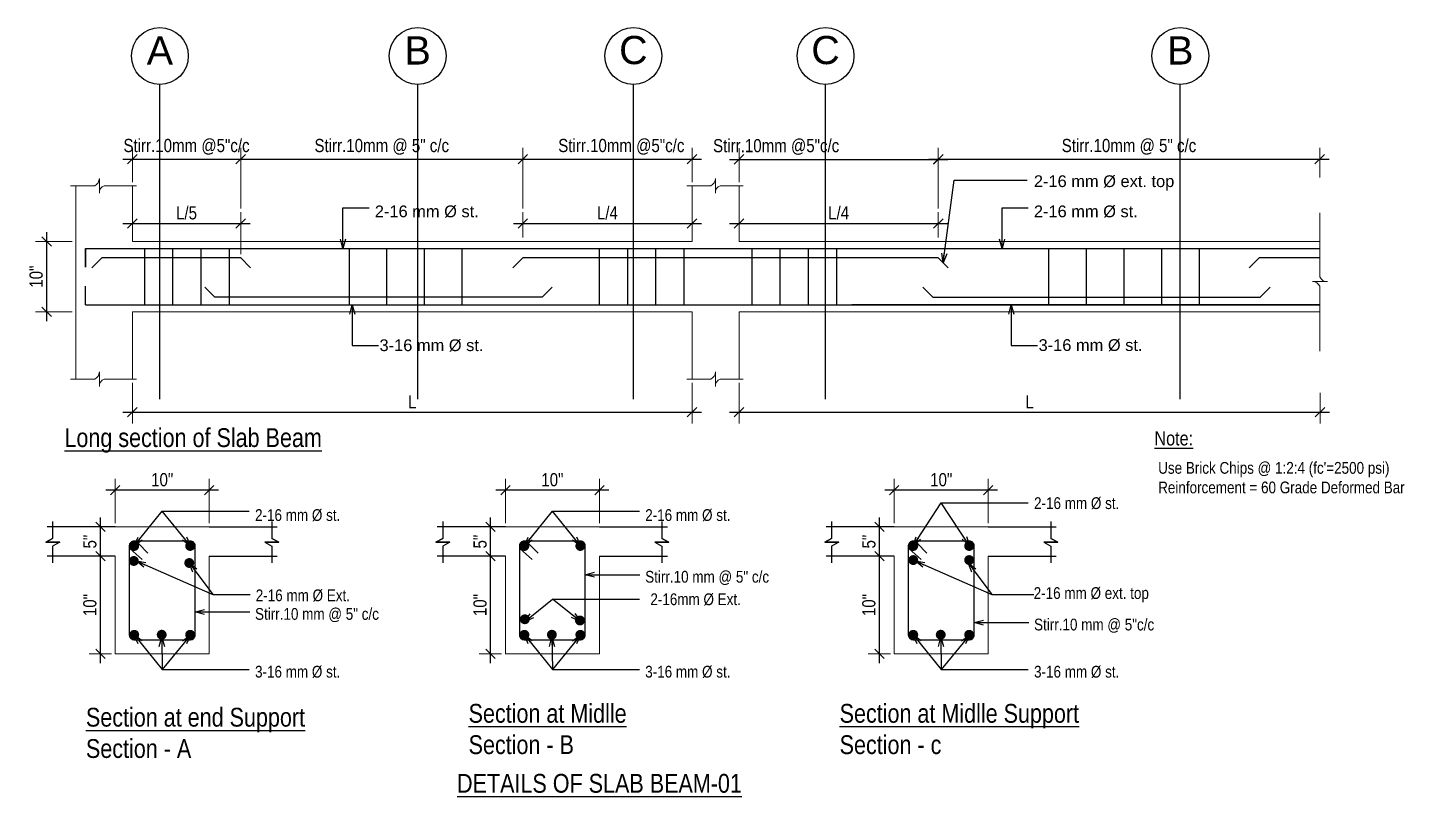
# Model space of a CAD drawing. Header units: inches. Extents: x -4010 to 92088, y -38563 to -1318.
# Drawn here: x 81906.4 to 82199.3, y -35706 to -35542.4 of the extents above; entities that cross this region are included whole.
import ezdxf

# ---------------------------------------------------------------- set-up
doc = ezdxf.new("R2010")
doc.units = ezdxf.units.IN
doc.header["$MEASUREMENT"] = 0
doc.header["$PDMODE"] = 99
for name, color, linetype in [('1-COMON', 23, 'Continuous'), ('Hatch', 3, 'Continuous'), ('Rod', 1, 'Continuous'), ('TEX', 7, 'Continuous')]:
    doc.layers.add(name, color=color, linetype=linetype)
doc.layers.add('DIM', color=7, linetype='Continuous', lineweight=15)
doc.layers.add('LINE', color=8, linetype='Continuous', lineweight=13)
doc.styles.add('R', font='arial.ttf')
doc.styles.get("Standard").update_dxf_attribs({"font": 'ARIALN.TTF'})
doc.styles.add('style0', font='swissel.ttf')
doc.dimstyles.new('_30', dxfattribs={"dimscale": 0.4, "dimtxt": 7, "dimasz": 5, "dimexe": 6, "dimexo": 2, "dimgap": 2, "dimtad": 1, "dimdec": 0, "dimzin": 3, "dimdsep": 46, "dimlunit": 3, "dimtxsty": 'Standard', "dimblk": 'OBLIQUE', "dimcen": 0, "dimdle": 5, "dimclrt": 7, "dimazin": 0, "dimtfac": 0.0375, "dimtdec": 0, "dimtofl": 0, "dimtmove": 0, "dimatfit": 3, "dimldrblk": 'OPEN30', "dimfxl": 6, "dimtvp": 0.8, "dimtolj": 1, "dimtzin": 0, "dimlwe": -1, "dimarcsym": 0})

# ---------------------------------------------------------------- blocks, each defined once
blk = doc.blocks.new('_Oblique')
at = {"color": 0, "linetype": 'ByBlock', "lineweight": -2}
blk.add_line((-0.5, -0.5), (0.5, 0.5), dxfattribs=at)
blk = doc.blocks.new('*D1360')
at = {"layer": 'Defpoints', "color": 0}
for p in [(81916.68, -35587.88), (81910.45, -35602.88), (81916.68, -35602.88)]:
    blk.add_point(p, dxfattribs=at)
at = {"layer": 'DIM', "color": 0}
for p, q in [((81915.88, -35587.88), (81908.05, -35587.88)), ((81915.88, -35602.88), (81908.05, -35602.88))]:
    blk.add_line(p, q, dxfattribs=at)
at = {"layer": 'DIM', "color": 0, "lineweight": -2}
blk.add_line((81910.45, -35585.88), (81910.45, -35604.88), dxfattribs=at)
at = {"layer": 'DIM', "color": 0, "lineweight": -2, "xscale": 2, "yscale": 2, "zscale": 2}
for p, rotation in [((81910.45, -35587.88), 90), ((81910.45, -35602.88), 270)]:
    blk.add_blockref('_Oblique', p, dxfattribs=dict(at, rotation=rotation))
at = {"layer": 'DIM', "color": 7, "insert": (81908.22, -35595.38), "char_height": 2.8, "attachment_point": 5, "rotation": 90}
blk.add_mtext('\\A1;10"', dxfattribs=at)
blk = doc.blocks.new('_Open30')
at = {"color": 0, "linetype": 'ByBlock', "lineweight": -2}
for p, q in [((-1, 0.27), (0, 0)), ((0, 0), (-1, -0.27)), ((0, 0), (-1, 0))]:
    blk.add_line(p, q, dxfattribs=at)
blk = doc.blocks.new('*D1361')
at = {"layer": 'Defpoints', "color": 0}
for p in [(82181.3, -35570.39), (82181.3, -35575.09), (82100.16, -35581.66)]:
    blk.add_point(p, dxfattribs=at)
at = {"layer": 'DIM', "color": 0, "lineweight": -2}
blk.add_line((82098.16, -35570.39), (82183.3, -35570.39), dxfattribs=at)
at = {"layer": 'DIM', "color": 0}
for p, q in [((82100.16, -35580.86), (82100.16, -35567.99)), ((82181.3, -35574.29), (82181.3, -35567.99))]:
    blk.add_line(p, q, dxfattribs=at)
at = {"layer": 'DIM', "color": 0, "lineweight": -2, "xscale": 2, "yscale": 2, "zscale": 2, "rotation": 180}
blk.add_blockref('_Oblique', (82100.16, -35570.39), dxfattribs=at)
at = {"layer": 'DIM', "color": 0, "lineweight": -2, "xscale": 2, "yscale": 2, "zscale": 2}
blk.add_blockref('_Oblique', (82181.3, -35570.39), dxfattribs=at)
at = {"layer": 'DIM', "color": 7, "insert": (82140.73, -35567.75), "char_height": 2.8, "attachment_point": 5}
blk.add_mtext('\\A1;Stirr.10mm @ 5" c/c', dxfattribs=at)
blk = doc.blocks.new('*D1362')
at = {"layer": 'Defpoints', "color": 0}
for p in [(82047.76, -35570.39), (82047.76, -35576.04), (82011.76, -35581.66)]:
    blk.add_point(p, dxfattribs=at)
at = {"layer": 'DIM', "color": 0, "lineweight": -2}
blk.add_line((82009.76, -35570.39), (82049.76, -35570.39), dxfattribs=at)
at = {"layer": 'DIM', "color": 0}
for p, q in [((82011.76, -35580.86), (82011.76, -35567.99)), ((82047.76, -35575.24), (82047.76, -35567.99))]:
    blk.add_line(p, q, dxfattribs=at)
at = {"layer": 'DIM', "color": 0, "lineweight": -2, "xscale": 2, "yscale": 2, "zscale": 2, "rotation": 180}
blk.add_blockref('_Oblique', (82011.76, -35570.39), dxfattribs=at)
at = {"layer": 'DIM', "color": 0, "lineweight": -2, "xscale": 2, "yscale": 2, "zscale": 2}
blk.add_blockref('_Oblique', (82047.76, -35570.39), dxfattribs=at)
at = {"layer": 'DIM', "color": 7, "insert": (82032.72, -35567.75), "char_height": 2.8, "attachment_point": 5}
blk.add_mtext('\\A1;Stirr.10mm @5"c/c', dxfattribs=at)
blk = doc.blocks.new('*D1363')
at = {"layer": 'Defpoints', "color": 0}
for p in [(82047.76, -35584.06), (82011.76, -35587.88), (82047.76, -35587.88)]:
    blk.add_point(p, dxfattribs=at)
at = {"layer": 'DIM', "color": 0}
for p, q in [((82011.76, -35587.08), (82011.76, -35581.66)), ((82047.76, -35587.08), (82047.76, -35581.66))]:
    blk.add_line(p, q, dxfattribs=at)
at = {"layer": 'DIM', "color": 0, "lineweight": -2}
blk.add_line((82009.76, -35584.06), (82049.76, -35584.06), dxfattribs=at)
at = {"layer": 'DIM', "color": 0, "lineweight": -2, "xscale": 2, "yscale": 2, "zscale": 2, "rotation": 180}
blk.add_blockref('_Oblique', (82011.76, -35584.06), dxfattribs=at)
at = {"layer": 'DIM', "color": 0, "lineweight": -2, "xscale": 2, "yscale": 2, "zscale": 2}
blk.add_blockref('_Oblique', (82047.76, -35584.06), dxfattribs=at)
at = {"layer": 'DIM', "color": 7, "insert": (82029.76, -35581.81), "char_height": 2.8, "attachment_point": 5}
blk.add_mtext('\\A1;L/4', dxfattribs=at)
blk = doc.blocks.new('*D1364')
at = {"layer": 'Defpoints', "color": 0}
for p in [(82011.76, -35570.39), (81951.73, -35581.65), (82011.76, -35581.66)]:
    blk.add_point(p, dxfattribs=at)
at = {"layer": 'DIM', "color": 0, "lineweight": -2}
blk.add_line((81949.73, -35570.39), (82013.76, -35570.39), dxfattribs=at)
at = {"layer": 'DIM', "color": 0}
for p, q in [((81951.73, -35580.85), (81951.73, -35567.99)), ((82011.76, -35580.86), (82011.76, -35567.99))]:
    blk.add_line(p, q, dxfattribs=at)
at = {"layer": 'DIM', "color": 0, "lineweight": -2, "xscale": 2, "yscale": 2, "zscale": 2, "rotation": 180}
blk.add_blockref('_Oblique', (81951.73, -35570.39), dxfattribs=at)
at = {"layer": 'DIM', "color": 0, "lineweight": -2, "xscale": 2, "yscale": 2, "zscale": 2}
blk.add_blockref('_Oblique', (82011.76, -35570.39), dxfattribs=at)
at = {"layer": 'DIM', "color": 7, "insert": (81981.75, -35567.75), "char_height": 2.8, "attachment_point": 5}
blk.add_mtext('\\A1;Stirr.10mm @ 5" c/c', dxfattribs=at)
blk = doc.blocks.new('*D1365')
at = {"layer": 'Defpoints', "color": 0}
for p in [(81951.73, -35570.39), (81928.68, -35576.04), (81951.73, -35581.65)]:
    blk.add_point(p, dxfattribs=at)
at = {"layer": 'DIM', "color": 0, "lineweight": -2}
blk.add_line((81926.68, -35570.39), (81953.73, -35570.39), dxfattribs=at)
at = {"layer": 'DIM', "color": 0}
for p, q in [((81928.68, -35575.24), (81928.68, -35567.99)), ((81951.73, -35580.85), (81951.73, -35567.99))]:
    blk.add_line(p, q, dxfattribs=at)
at = {"layer": 'DIM', "color": 0, "lineweight": -2, "xscale": 2, "yscale": 2, "zscale": 2, "rotation": 180}
blk.add_blockref('_Oblique', (81928.68, -35570.39), dxfattribs=at)
at = {"layer": 'DIM', "color": 0, "lineweight": -2, "xscale": 2, "yscale": 2, "zscale": 2}
blk.add_blockref('_Oblique', (81951.73, -35570.39), dxfattribs=at)
at = {"layer": 'DIM', "color": 7, "insert": (81940.21, -35567.75), "char_height": 2.8, "attachment_point": 5}
blk.add_mtext('\\A1;Stirr.10mm @5"c/c', dxfattribs=at)
blk = doc.blocks.new('*D1366')
at = {"layer": 'Defpoints', "color": 0}
for p in [(82100.16, -35570.42), (82057.76, -35576.04), (82100.16, -35581.66)]:
    blk.add_point(p, dxfattribs=at)
at = {"layer": 'DIM', "color": 0, "lineweight": -2}
blk.add_line((82055.76, -35570.42), (82102.16, -35570.42), dxfattribs=at)
at = {"layer": 'DIM', "color": 0}
for p, q in [((82057.76, -35575.24), (82057.76, -35568.02)), ((82100.16, -35580.86), (82100.16, -35568.02))]:
    blk.add_line(p, q, dxfattribs=at)
at = {"layer": 'DIM', "color": 0, "lineweight": -2, "xscale": 2, "yscale": 2, "zscale": 2, "rotation": 180}
blk.add_blockref('_Oblique', (82057.76, -35570.42), dxfattribs=at)
at = {"layer": 'DIM', "color": 0, "lineweight": -2, "xscale": 2, "yscale": 2, "zscale": 2}
blk.add_blockref('_Oblique', (82100.16, -35570.42), dxfattribs=at)
at = {"layer": 'DIM', "color": 7, "insert": (82065.66, -35567.78), "char_height": 2.8, "attachment_point": 5}
blk.add_mtext('\\A1;Stirr.10mm @5"c/c', dxfattribs=at)
blk = doc.blocks.new('*D1367')
at = {"layer": 'Defpoints', "color": 0}
for p in [(82100.16, -35584.06), (82057.76, -35587.88), (82100.16, -35587.88)]:
    blk.add_point(p, dxfattribs=at)
at = {"layer": 'DIM', "color": 0}
for p, q in [((82057.76, -35587.08), (82057.76, -35581.66)), ((82100.16, -35587.08), (82100.16, -35581.66))]:
    blk.add_line(p, q, dxfattribs=at)
at = {"layer": 'DIM', "color": 0, "lineweight": -2}
blk.add_line((82055.76, -35584.06), (82102.16, -35584.06), dxfattribs=at)
at = {"layer": 'DIM', "color": 0, "lineweight": -2, "xscale": 2, "yscale": 2, "zscale": 2, "rotation": 180}
blk.add_blockref('_Oblique', (82057.76, -35584.06), dxfattribs=at)
at = {"layer": 'DIM', "color": 0, "lineweight": -2, "xscale": 2, "yscale": 2, "zscale": 2}
blk.add_blockref('_Oblique', (82100.16, -35584.06), dxfattribs=at)
at = {"layer": 'DIM', "color": 7, "insert": (82078.96, -35581.81), "char_height": 2.8, "attachment_point": 5}
blk.add_mtext('\\A1;{\\fArial Narrow|b0|i0|c0|p34;L/4}', dxfattribs=at)
blk = doc.blocks.new('*D1368')
at = {"layer": 'Defpoints', "color": 0}
for p in [(82090.78, -35640.84), (82090.78, -35648.64), (82110.78, -35648.64)]:
    blk.add_point(p, dxfattribs=at)
at = {"layer": 'DIM', "color": 0, "lineweight": -2}
blk.add_line((82112.78, -35640.84), (82088.78, -35640.84), dxfattribs=at)
at = {"layer": 'DIM', "color": 0}
for p, q in [((82090.78, -35647.84), (82090.78, -35638.44)), ((82110.78, -35647.84), (82110.78, -35638.44))]:
    blk.add_line(p, q, dxfattribs=at)
at = {"layer": 'DIM', "color": 0, "lineweight": -2, "xscale": 2, "yscale": 2, "zscale": 2, "rotation": 180}
blk.add_blockref('_Oblique', (82090.78, -35640.84), dxfattribs=at)
at = {"layer": 'DIM', "color": 0, "lineweight": -2, "xscale": 2, "yscale": 2, "zscale": 2}
blk.add_blockref('_Oblique', (82110.78, -35640.84), dxfattribs=at)
at = {"layer": 'DIM', "color": 7, "insert": (82100.78, -35638.61), "char_height": 2.8, "attachment_point": 5}
blk.add_mtext('\\A1;10"', dxfattribs=at)
blk = doc.blocks.new('*D1369')
at = {"layer": 'Defpoints', "color": 0}
for p in [(82008.05, -35640.84), (82008.05, -35648.64), (82028.05, -35648.64)]:
    blk.add_point(p, dxfattribs=at)
at = {"layer": 'DIM', "color": 0, "lineweight": -2}
blk.add_line((82030.05, -35640.84), (82006.05, -35640.84), dxfattribs=at)
at = {"layer": 'DIM', "color": 0}
for p, q in [((82008.05, -35647.84), (82008.05, -35638.44)), ((82028.05, -35647.84), (82028.05, -35638.44))]:
    blk.add_line(p, q, dxfattribs=at)
at = {"layer": 'DIM', "color": 0, "lineweight": -2, "xscale": 2, "yscale": 2, "zscale": 2, "rotation": 180}
blk.add_blockref('_Oblique', (82008.05, -35640.84), dxfattribs=at)
at = {"layer": 'DIM', "color": 0, "lineweight": -2, "xscale": 2, "yscale": 2, "zscale": 2}
blk.add_blockref('_Oblique', (82028.05, -35640.84), dxfattribs=at)
at = {"layer": 'DIM', "color": 7, "insert": (82018.05, -35638.61), "char_height": 2.8, "attachment_point": 5}
blk.add_mtext('\\A1;10"', dxfattribs=at)
blk = doc.blocks.new('*D1370')
at = {"layer": 'Defpoints', "color": 0}
for p in [(81925.03, -35640.84), (81925.03, -35648.64), (81945.03, -35648.64)]:
    blk.add_point(p, dxfattribs=at)
at = {"layer": 'DIM', "color": 0, "lineweight": -2}
blk.add_line((81947.03, -35640.84), (81923.03, -35640.84), dxfattribs=at)
at = {"layer": 'DIM', "color": 0}
for p, q in [((81925.03, -35647.84), (81925.03, -35638.44)), ((81945.03, -35647.84), (81945.03, -35638.44))]:
    blk.add_line(p, q, dxfattribs=at)
at = {"layer": 'DIM', "color": 0, "lineweight": -2, "xscale": 2, "yscale": 2, "zscale": 2, "rotation": 180}
blk.add_blockref('_Oblique', (81925.03, -35640.84), dxfattribs=at)
at = {"layer": 'DIM', "color": 0, "lineweight": -2, "xscale": 2, "yscale": 2, "zscale": 2}
blk.add_blockref('_Oblique', (81945.03, -35640.84), dxfattribs=at)
at = {"layer": 'DIM', "color": 7, "insert": (81935.03, -35638.61), "char_height": 2.8, "attachment_point": 5}
blk.add_mtext('\\A1;10"', dxfattribs=at)
blk = doc.blocks.new('*D1371')
at = {"layer": 'Defpoints', "color": 0}
for p in [(81928.68, -35617.2), (82047.76, -35617.2), (82047.76, -35624.22)]:
    blk.add_point(p, dxfattribs=at)
at = {"layer": 'DIM', "color": 0}
for p, q in [((81928.68, -35618), (81928.68, -35626.62)), ((82047.76, -35618), (82047.76, -35626.62))]:
    blk.add_line(p, q, dxfattribs=at)
at = {"layer": 'DIM', "color": 0, "lineweight": -2}
blk.add_line((81926.68, -35624.22), (82049.76, -35624.22), dxfattribs=at)
at = {"layer": 'DIM', "color": 0, "lineweight": -2, "xscale": 2, "yscale": 2, "zscale": 2, "rotation": 180}
blk.add_blockref('_Oblique', (81928.68, -35624.22), dxfattribs=at)
at = {"layer": 'DIM', "color": 0, "lineweight": -2, "xscale": 2, "yscale": 2, "zscale": 2}
blk.add_blockref('_Oblique', (82047.76, -35624.22), dxfattribs=at)
at = {"layer": 'DIM', "color": 7, "insert": (81988.22, -35622.02), "char_height": 2.8, "attachment_point": 5}
blk.add_mtext('\\A1;L', dxfattribs=at)
blk = doc.blocks.new('*D1372')
at = {"layer": 'Defpoints', "color": 0}
for p in [(82057.76, -35617.2), (82181.37, -35619.32), (82181.37, -35624.22)]:
    blk.add_point(p, dxfattribs=at)
at = {"layer": 'DIM', "color": 0}
for p, q in [((82057.76, -35618), (82057.76, -35626.62)), ((82181.37, -35620.12), (82181.37, -35626.62))]:
    blk.add_line(p, q, dxfattribs=at)
at = {"layer": 'DIM', "color": 0, "lineweight": -2}
blk.add_line((82055.76, -35624.22), (82183.37, -35624.22), dxfattribs=at)
at = {"layer": 'DIM', "color": 0, "lineweight": -2, "xscale": 2, "yscale": 2, "zscale": 2, "rotation": 180}
blk.add_blockref('_Oblique', (82057.76, -35624.22), dxfattribs=at)
at = {"layer": 'DIM', "color": 0, "lineweight": -2, "xscale": 2, "yscale": 2, "zscale": 2}
blk.add_blockref('_Oblique', (82181.37, -35624.22), dxfattribs=at)
at = {"layer": 'DIM', "color": 7, "insert": (82119.56, -35622.02), "char_height": 2.8, "attachment_point": 5}
blk.add_mtext('\\A1;L', dxfattribs=at)
blk = doc.blocks.new('*D1373')
at = {"layer": 'Defpoints', "color": 0}
for p in [(81951.73, -35584.05), (81928.68, -35587.88), (81951.73, -35591.38)]:
    blk.add_point(p, dxfattribs=at)
at = {"layer": 'DIM', "color": 0}
for p, q in [((81928.68, -35587.08), (81928.68, -35581.65)), ((81951.73, -35590.58), (81951.73, -35581.65))]:
    blk.add_line(p, q, dxfattribs=at)
at = {"layer": 'DIM', "color": 0, "lineweight": -2}
blk.add_line((81926.68, -35584.05), (81953.73, -35584.05), dxfattribs=at)
at = {"layer": 'DIM', "color": 0, "lineweight": -2, "xscale": 2, "yscale": 2, "zscale": 2, "rotation": 180}
blk.add_blockref('_Oblique', (81928.68, -35584.05), dxfattribs=at)
at = {"layer": 'DIM', "color": 0, "lineweight": -2, "xscale": 2, "yscale": 2, "zscale": 2}
blk.add_blockref('_Oblique', (81951.73, -35584.05), dxfattribs=at)
at = {"layer": 'DIM', "color": 7, "insert": (81940.21, -35581.81), "char_height": 2.8, "attachment_point": 5}
blk.add_mtext('\\A1;L/5', dxfattribs=at)
blk = doc.blocks.new('*D1374')
at = {"layer": 'Defpoints', "color": 0}
for p in [(81921.88, -35654.89), (81925.03, -35654.89), (81925.03, -35675.64)]:
    blk.add_point(p, dxfattribs=at)
at = {"layer": 'DIM', "color": 0}
for p, q in [((81924.23, -35654.89), (81919.48, -35654.89)), ((81924.23, -35675.64), (81919.48, -35675.64))]:
    blk.add_line(p, q, dxfattribs=at)
at = {"layer": 'DIM', "color": 0, "lineweight": -2}
blk.add_line((81921.88, -35677.64), (81921.88, -35652.89), dxfattribs=at)
at = {"layer": 'DIM', "color": 0, "lineweight": -2, "xscale": 2, "yscale": 2, "zscale": 2}
for p, rotation in [((81921.88, -35654.89), 90), ((81921.88, -35675.64), 270)]:
    blk.add_blockref('_Oblique', p, dxfattribs=dict(at, rotation=rotation))
at = {"layer": 'DIM', "color": 7, "insert": (81919.65, -35665.27), "char_height": 2.8, "attachment_point": 5, "rotation": 90}
blk.add_mtext('\\A1;10"', dxfattribs=at)
blk = doc.blocks.new('*D1377')
at = {"layer": 'Defpoints', "color": 0}
for p in [(81921.88, -35648.64), (81925.03, -35648.64), (81925.03, -35654.89)]:
    blk.add_point(p, dxfattribs=at)
at = {"layer": 'DIM', "color": 0, "lineweight": -2}
blk.add_line((81921.88, -35656.89), (81921.88, -35646.64), dxfattribs=at)
at = {"layer": 'DIM', "color": 0}
for p, q in [((81924.23, -35648.64), (81919.48, -35648.64)), ((81924.23, -35654.89), (81919.48, -35654.89))]:
    blk.add_line(p, q, dxfattribs=at)
at = {"layer": 'DIM', "color": 0, "lineweight": -2, "xscale": 2, "yscale": 2, "zscale": 2}
for p, rotation in [((81921.88, -35648.64), 90), ((81921.88, -35654.89), 270)]:
    blk.add_blockref('_Oblique', p, dxfattribs=dict(at, rotation=rotation))
at = {"layer": 'DIM', "color": 7, "insert": (81919.65, -35651.77), "char_height": 2.8, "attachment_point": 5, "rotation": 90}
blk.add_mtext('\\A1;5"', dxfattribs=at)
blk = doc.blocks.new('*D1375')
at = {"layer": 'Defpoints', "color": 0}
for p in [(82004.89, -35654.89), (82008.05, -35654.89), (82008.05, -35675.64)]:
    blk.add_point(p, dxfattribs=at)
at = {"layer": 'DIM', "color": 0}
for p, q in [((82007.25, -35654.89), (82002.49, -35654.89)), ((82007.25, -35675.64), (82002.49, -35675.64))]:
    blk.add_line(p, q, dxfattribs=at)
at = {"layer": 'DIM', "color": 0, "lineweight": -2}
blk.add_line((82004.89, -35677.64), (82004.89, -35652.89), dxfattribs=at)
at = {"layer": 'DIM', "color": 0, "lineweight": -2, "xscale": 2, "yscale": 2, "zscale": 2}
for p, rotation in [((82004.89, -35654.89), 90), ((82004.89, -35675.64), 270)]:
    blk.add_blockref('_Oblique', p, dxfattribs=dict(at, rotation=rotation))
at = {"layer": 'DIM', "color": 7, "insert": (82002.66, -35665.27), "char_height": 2.8, "attachment_point": 5, "rotation": 90}
blk.add_mtext('\\A1;10"', dxfattribs=at)
blk = doc.blocks.new('*D1378')
at = {"layer": 'Defpoints', "color": 0}
for p in [(82004.89, -35648.64), (82008.05, -35648.64), (82008.05, -35654.89)]:
    blk.add_point(p, dxfattribs=at)
at = {"layer": 'DIM', "color": 0, "lineweight": -2}
blk.add_line((82004.89, -35656.89), (82004.89, -35646.64), dxfattribs=at)
at = {"layer": 'DIM', "color": 0}
for p, q in [((82007.25, -35648.64), (82002.49, -35648.64)), ((82007.25, -35654.89), (82002.49, -35654.89))]:
    blk.add_line(p, q, dxfattribs=at)
at = {"layer": 'DIM', "color": 0, "lineweight": -2, "xscale": 2, "yscale": 2, "zscale": 2}
for p, rotation in [((82004.89, -35648.64), 90), ((82004.89, -35654.89), 270)]:
    blk.add_blockref('_Oblique', p, dxfattribs=dict(at, rotation=rotation))
at = {"layer": 'DIM', "color": 7, "insert": (82002.67, -35651.77), "char_height": 2.8, "attachment_point": 5, "rotation": 90}
blk.add_mtext('\\A1;5"', dxfattribs=at)
blk = doc.blocks.new('*D1376')
at = {"layer": 'Defpoints', "color": 0}
for p in [(82087.62, -35654.89), (82090.78, -35654.89), (82090.78, -35675.64)]:
    blk.add_point(p, dxfattribs=at)
at = {"layer": 'DIM', "color": 0}
for p, q in [((82089.98, -35654.89), (82085.22, -35654.89)), ((82089.98, -35675.64), (82085.22, -35675.64))]:
    blk.add_line(p, q, dxfattribs=at)
at = {"layer": 'DIM', "color": 0, "lineweight": -2}
blk.add_line((82087.62, -35677.64), (82087.62, -35652.89), dxfattribs=at)
at = {"layer": 'DIM', "color": 0, "lineweight": -2, "xscale": 2, "yscale": 2, "zscale": 2}
for p, rotation in [((82087.62, -35654.89), 90), ((82087.62, -35675.64), 270)]:
    blk.add_blockref('_Oblique', p, dxfattribs=dict(at, rotation=rotation))
at = {"layer": 'DIM', "color": 7, "insert": (82085.39, -35665.27), "char_height": 2.8, "attachment_point": 5, "rotation": 90}
blk.add_mtext('\\A1;10"', dxfattribs=at)
blk = doc.blocks.new('*D1379')
at = {"layer": 'Defpoints', "color": 0}
for p in [(82087.62, -35648.64), (82090.78, -35648.64), (82090.78, -35654.89)]:
    blk.add_point(p, dxfattribs=at)
at = {"layer": 'DIM', "color": 0, "lineweight": -2}
blk.add_line((82087.62, -35656.89), (82087.62, -35646.64), dxfattribs=at)
at = {"layer": 'DIM', "color": 0}
for p, q in [((82089.98, -35648.64), (82085.22, -35648.64)), ((82089.98, -35654.89), (82085.22, -35654.89))]:
    blk.add_line(p, q, dxfattribs=at)
at = {"layer": 'DIM', "color": 0, "lineweight": -2, "xscale": 2, "yscale": 2, "zscale": 2}
for p, rotation in [((82087.62, -35648.64), 90), ((82087.62, -35654.89), 270)]:
    blk.add_blockref('_Oblique', p, dxfattribs=dict(at, rotation=rotation))
at = {"layer": 'DIM', "color": 7, "insert": (82085.4, -35651.77), "char_height": 2.8, "attachment_point": 5, "rotation": 90}
blk.add_mtext('\\A1;5"', dxfattribs=at)

msp = doc.modelspace()

# ---------------------------------------------------------------- linework, layer by layer
at = {"layer": '1-COMON'}
for p, q in [((81925.034, -35648.645), (81910.546, -35648.645)), ((81945.034, -35648.645), (81959.522, -35648.645)), ((82008.046, -35648.645), (81993.558, -35648.645)), ((82028.046, -35648.645), (82042.534, -35648.645)), ((82090.778, -35648.645), (82076.29, -35648.645)), ((82110.778, -35648.645), (82125.266, -35648.645)), ((81910.253, -35651.886), (81911.716, -35651.07)), ((81913.223, -35651.886), (81910.253, -35651.886)), ((81913.223, -35651.886), (81911.716, -35652.753)), ((81956.845, -35651.886), (81959.815, -35651.886)), ((81956.845, -35651.886), (81958.352, -35652.753)), ((81959.815, -35651.886), (81958.352, -35651.07)), ((81993.265, -35651.886), (81994.728, -35651.07)), ((81996.235, -35651.886), (81993.265, -35651.886)), ((81996.235, -35651.886), (81994.728, -35652.753)), ((82039.858, -35651.886), (82042.828, -35651.886)), ((82039.858, -35651.886), (82041.364, -35652.753)), ((82042.828, -35651.886), (82041.364, -35651.07)), ((82075.997, -35651.886), (82077.46, -35651.07)), ((82078.967, -35651.886), (82075.997, -35651.886)), ((82078.967, -35651.886), (82077.46, -35652.753)), ((82122.59, -35651.886), (82125.56, -35651.886)), ((82122.59, -35651.886), (82124.096, -35652.753)), ((82125.56, -35651.886), (82124.096, -35651.07)), ((81925.034, -35654.895), (81910.546, -35654.895)), ((81945.034, -35654.895), (81959.522, -35654.895)), ((82008.046, -35654.895), (81993.558, -35654.895)), ((82028.046, -35654.895), (82042.534, -35654.895)), ((82090.778, -35654.895), (82076.29, -35654.895)), ((82110.778, -35654.895), (82125.266, -35654.895))]:
    msp.add_line(p, q, dxfattribs=at)
for points in [[(81911.716, -35647.516), (81911.716, -35651.07), (81910.253, -35651.886), (81913.223, -35651.886), (81911.716, -35652.753), (81911.716, -35656.255)], [(81958.352, -35647.516), (81958.352, -35651.07), (81959.815, -35651.886), (81956.845, -35651.886), (81958.352, -35652.753), (81958.352, -35656.255)], [(81994.728, -35647.516), (81994.728, -35651.07), (81993.265, -35651.886), (81996.235, -35651.886), (81994.728, -35652.753), (81994.728, -35656.255)], [(82041.364, -35647.516), (82041.364, -35651.07), (82042.828, -35651.886), (82039.858, -35651.886), (82041.364, -35652.753), (82041.364, -35656.255)], [(82077.46, -35647.516), (82077.46, -35651.07), (82075.997, -35651.886), (82078.967, -35651.886), (82077.46, -35652.753), (82077.46, -35656.255)], [(82124.096, -35647.516), (82124.096, -35651.07), (82125.56, -35651.886), (82122.59, -35651.886), (82124.096, -35652.753), (82124.096, -35656.255)]]:
    msp.add_lwpolyline(points, dxfattribs=at)
at = {"layer": 'Hatch'}
for p, q in [((81934.543, -35621.447), (81934.543, -35554.466)), ((81989.397, -35621.447), (81989.397, -35554.466)), ((82035.275, -35621.447), (82035.275, -35554.466)), ((82076.166, -35621.447), (82076.166, -35554.466)), ((82151.648, -35621.447), (82151.648, -35554.466))]:
    msp.add_line(p, q, dxfattribs=at)
for centre in [(81934.543, -35548.415), (81989.397, -35548.415), (82035.275, -35548.415), (82076.166, -35548.415), (82151.648, -35548.415)]:
    msp.add_circle(centre, 6.051, dxfattribs=at)
at = {"layer": 'LINE'}
for p, q in [((81916.683, -35576.043), (81916.683, -35617.2)), ((81928.683, -35576.043), (81928.683, -35587.875)), ((82047.76, -35576.043), (82047.76, -35587.875)), ((82047.76, -35576.043), (82047.76, -35587.875)), ((82057.76, -35576.043), (82057.76, -35587.875)), ((81928.683, -35587.875), (82047.76, -35587.875)), ((82057.76, -35587.875), (82181.369, -35587.875)), ((81928.683, -35602.875), (81928.683, -35617.2)), ((81928.683, -35602.875), (82047.76, -35602.875)), ((82047.76, -35602.875), (82047.76, -35617.2)), ((82047.76, -35602.875), (82047.76, -35617.2)), ((82057.76, -35602.875), (82057.76, -35617.2)), ((82057.76, -35602.875), (82181.369, -35602.875))]:
    msp.add_line(p, q, dxfattribs=at)
for points in [[(81915.518, -35576.043), (81920.683, -35576.043, 0.2516591), (81921.683, -35574.475), (81921.683, -35577.611, -0.3614804), (81922.683, -35576.043), (81929.59, -35576.043)], [(82046.642, -35576.043), (82051.756, -35576.043, 0.2516591), (82052.756, -35574.475), (82052.756, -35577.611, -0.3614804), (82053.756, -35576.043), (82058.665, -35576.043)], [(82181.369, -35611.218), (82181.369, -35597.416, 0.2516591), (82179.8, -35596.416), (82182.937, -35596.416, -0.3614804), (82181.369, -35595.416), (82181.369, -35581.833)], [(81915.518, -35617.2), (81920.683, -35617.2, 0.2516591), (81921.683, -35615.632), (81921.683, -35618.769, -0.3614804), (81922.683, -35617.2), (81929.59, -35617.2)], [(82046.642, -35617.2), (82051.756, -35617.2, 0.2516591), (82052.756, -35615.632), (82052.756, -35618.769, -0.3614804), (82053.756, -35617.2), (82058.665, -35617.2)]]:
    msp.add_lwpolyline(points, format="xyb", dxfattribs=at)
for points in [[(81945.034, -35648.645), (81925.034, -35648.645)], [(82028.046, -35648.645), (82008.046, -35648.645)], [(82110.778, -35648.645), (82090.778, -35648.645)], [(81925.034, -35654.895), (81925.034, -35675.645), (81945.034, -35675.645), (81945.034, -35654.895)], [(82008.046, -35654.895), (82008.046, -35675.645), (82028.046, -35675.645), (82028.046, -35654.895)], [(82090.778, -35654.895), (82090.778, -35675.645), (82110.778, -35675.645), (82110.778, -35654.895)]]:
    msp.add_lwpolyline(points, dxfattribs=at)
at = {"layer": 'Rod'}
for p, q in [((81918.683, -35589.375), (81918.683, -35593.375)), ((81918.683, -35593.375), (81918.683, -35589.375)), ((81918.683, -35589.375), (82181.369, -35589.375)), ((81931.25, -35589.375), (81931.25, -35601.375)), ((81937.25, -35589.375), (81937.25, -35601.375)), ((81943.25, -35589.375), (81943.25, -35601.375)), ((81949.25, -35589.375), (81949.25, -35601.375)), ((81974.791, -35589.375), (81974.791, -35601.375)), ((81982.791, -35589.375), (81982.791, -35601.375)), ((81990.791, -35589.375), (81990.791, -35601.375)), ((81998.791, -35589.375), (81998.791, -35601.375)), ((82027.999, -35589.375), (82027.999, -35601.375)), ((82033.999, -35589.375), (82033.999, -35601.375)), ((82039.999, -35589.375), (82039.999, -35601.375)), ((82045.999, -35589.375), (82045.999, -35601.375)), ((82060.476, -35589.375), (82060.476, -35601.375)), ((82066.476, -35589.375), (82066.476, -35601.375)), ((82072.476, -35589.375), (82072.476, -35601.375)), ((82078.476, -35589.375), (82078.476, -35601.375)), ((82123.637, -35589.375), (82123.637, -35601.375)), ((82131.637, -35589.375), (82131.637, -35601.375)), ((82139.637, -35589.375), (82139.637, -35601.375)), ((82147.637, -35589.375), (82147.637, -35601.375)), ((82155.637, -35589.375), (82155.637, -35601.375)), ((81918.683, -35601.375), (81918.683, -35597.375)), ((81918.683, -35601.375), (81918.683, -35597.375)), ((81918.683, -35601.375), (82181.369, -35601.375))]:
    msp.add_line(p, q, dxfattribs=at)
for points in [[(81953.852, -35593.497), (81951.73, -35591.375), (81922.163, -35591.375), (81920.042, -35593.497)], [(82102.225, -35593.497), (82100.104, -35591.375), (82011.76, -35591.375), (82009.638, -35593.497)], [(82181.369, -35591.375), (82168.443, -35591.375), (82166.322, -35593.497)], [(82018.02, -35597.65), (82015.898, -35599.772), (81946.257, -35599.772), (81944.136, -35597.65)], [(82096.896, -35597.65), (82099.017, -35599.772), (82168.658, -35599.772), (82170.779, -35597.65)], [(82181.369, -35601.375), (82081.76, -35601.375)]]:
    msp.add_lwpolyline(points, dxfattribs=at)
for points in [[(81929.034, -35672.645), (81941.034, -35672.645, 0.4142136), (81942.034, -35671.645), (81942.034, -35652.645, 0.4142136), (81941.034, -35651.645), (81929.034, -35651.645, 0.4142136), (81928.034, -35652.645), (81928.034, -35671.645, 0.4142136)], [(82012.046, -35672.645), (82024.046, -35672.645, 0.4142136), (82025.046, -35671.645), (82025.046, -35652.645, 0.4142136), (82024.046, -35651.645), (82012.046, -35651.645, 0.4142136), (82011.046, -35652.645), (82011.046, -35671.645, 0.4142136)], [(82094.778, -35672.645), (82106.778, -35672.645, 0.4142136), (82107.778, -35671.645), (82107.778, -35652.645, 0.4142136), (82106.778, -35651.645), (82094.778, -35651.645, 0.4142136), (82093.778, -35652.645), (82093.778, -35671.645, 0.4142136)]]:
    msp.add_lwpolyline(points, format="xyb", close=True, dxfattribs=at)
at = {"layer": 'Rod', "const_width": 1.05}
for points in [[(81928.56, -35652.695, -1), (81929.61, -35652.695, -1)], [(81941.508, -35652.695, 1), (81940.458, -35652.695, 1)], [(82011.573, -35652.695, -1), (82012.623, -35652.695, -1)], [(82024.52, -35652.695, 1), (82023.47, -35652.695, 1)], [(82094.305, -35652.695, -1), (82095.355, -35652.695, -1)], [(82107.252, -35652.695, 1), (82106.202, -35652.695, 1)], [(81928.47, -35655.89, -1), (81929.52, -35655.89, -1)], [(81940.266, -35656.313, -1), (81941.316, -35656.313, -1)], [(82094.305, -35655.695, -1), (82095.355, -35655.695, -1)], [(82107.252, -35655.695, 1), (82106.202, -35655.695, 1)], [(82011.66, -35668.293, 1), (82012.71, -35668.293, 1)], [(82023.4, -35668.554, 1), (82024.45, -35668.554, 1)], [(81928.56, -35671.594, 1), (81929.61, -35671.594, 1)], [(81935.458, -35671.583, -1), (81934.408, -35671.583, -1)], [(81941.508, -35671.594, -1), (81940.458, -35671.594, -1)], [(82011.573, -35671.594, 1), (82012.623, -35671.594, 1)], [(82018.471, -35671.583, -1), (82017.421, -35671.583, -1)], [(82024.52, -35671.594, -1), (82023.47, -35671.594, -1)], [(82094.305, -35671.594, 1), (82095.355, -35671.594, 1)], [(82101.203, -35671.583, -1), (82100.153, -35671.583, -1)], [(82107.252, -35671.594, -1), (82106.202, -35671.594, -1)]]:
    msp.add_lwpolyline(points, format="xyb", close=True, dxfattribs=at)
at = {"layer": 'Rod'}
for points in [[(81928.164, -35652.236, 0.2624441), (81928.219, -35653.309), (81930.75, -35655.563)], [(81929.056, -35651.645, -0.3032581), (81929.979, -35652.15), (81931.983, -35654.26)], [(82011.177, -35652.236, 0.2624441), (82011.231, -35653.309), (82013.762, -35655.563)], [(82012.068, -35651.645, -0.3032581), (82012.992, -35652.15), (82014.995, -35654.26)], [(82093.909, -35652.236, 0.2624441), (82093.963, -35653.309), (82096.494, -35655.563)], [(82094.8, -35651.645, -0.3032581), (82095.724, -35652.15), (82097.727, -35654.26)]]:
    msp.add_lwpolyline(points, format="xyb", dxfattribs=at)

# ---------------------------------------------------------------- texts
at = {"layer": 'TEX'}
for s, insert, char_height, attachment_point, style in [('A', (81934.543, -35550.238), 6, 8, 'R'), ('B', (81989.397, -35550.238), 6, 8, 'R'), ('C', (82035.275, -35550.238), 6, 8, 'R'), ('C', (82076.166, -35550.238), 6, 8, 'R'), ('B', (82151.648, -35550.238), 6, 8, 'R'), ('2-16 mm %%C ext. top', (82120.493, -35577.069), 2.5, 7, 'style0'), ('2-16 mm %%C st.', (81980.273, -35582.831), 2.5, 7, 'style0'), ('2-16 mm %%C st.', (82120.493, -35582.831), 2.5, 7, 'style0'), ('3-16 mm %%C st.', (81981.271, -35611.317), 2.5, 7, 'style0'), ('3-16 mm %%C st.', (82121.492, -35611.286), 2.5, 7, 'style0'), ("{\\fArial Narrow|b0|i0|c0|p34;Use Brick Chips @ 1:2:4 (fc'=2500 psi)\\PReinforcement = 60 Grade Deformed Bar}", (82146.94, -35641.525), 2.5, 7, 'style0'), ('{\\fArial Narrow|b0|i0|c0|p34;2-16 mm %%C st.}', (82120.532, -35644.927), 2.5, 7, 'style0'), ('{\\fArial Narrow|b0|i0|c0|p34;2-16 mm %%C st.}', (81954.788, -35647.46), 2.5, 7, 'style0'), ('{\\fArial Narrow|b0|i0|c0|p34;2-16 mm %%C st.}', (82037.8, -35647.46), 2.5, 7, 'style0'), ('{\\fArial Narrow|b0|i0|c0|p34;Stirr.10 mm @ 5" c/c}', (82037.8, -35660.999), 2.5, 7, 'style0'), ('{\\fArial Narrow|b0|i0|c0|p34;2-16 mm %%C ext. top}', (82120.453, -35664.723), 2.5, 7, 'style0'), ('{\\fArial Narrow|b0|i0|c0|p34;2-16 mm %%C Ext.}', (81954.937, -35664.543), 2.5, 7, 'style0'), ('{\\fArial Narrow|b0|i0|c0|p34;2-16mm %%C Ext.}', (82038.9, -35665.381), 2.5, 7, 'style0'), ('{\\fArial Narrow|b0|i0|c0|p34;Stirr.10 mm @ 5" c/c}', (81954.788, -35668.909), 2.5, 7, 'style0'), ('{\\fArial Narrow|b0|i0|c0|p34;Stirr.10 mm @ 5"c/c}', (82120.532, -35671.167), 2.5, 7, 'style0'), ('{\\fArial Narrow|b0|i0|c0|p34;3-16 mm %%C st.}', (81954.788, -35680.794), 2.5, 7, 'style0'), ('{\\fArial Narrow|b0|i0|c0|p34;3-16 mm %%C st.}', (82037.8, -35680.794), 2.5, 7, 'style0'), ('{\\fArial Narrow|b0|i0|c0|p34;3-16 mm %%C st.}', (82120.532, -35680.794), 2.5, 7, 'style0')]:
    msp.add_mtext(s, dxfattribs=dict(at, insert=insert, char_height=char_height, attachment_point=attachment_point, style=style))
for s, insert, char_height, attachment_point in [('{\\LLong section of Slab Beam }', (81914.233, -35627.637), 3.9998, 1), ('{\\LNote:}', (82146.151, -35631.338), 3, 7), ('{\\LSection at end Support \\P}Section - A', (81918.806, -35687.136), 3.9998, 1), ('{\\LSection at Midlle\\P}Section - B', (82000.224, -35686.311), 3.9998, 1), ('{\\LSection at Midlle Support\\P\\fArial Narrow|b0|i0|c0|p34;\\lSection - }c', (82079.166, -35686.311), 3.9998, 1), ('{\\LDETAILS OF SLAB BEAM-01}', (81997.769, -35701.203), 3.9998, 1)]:
    msp.add_mtext(s, dxfattribs=dict(at, insert=insert, char_height=char_height, attachment_point=attachment_point))

# ---------------------------------------------------------------- dimensions: what is measured, and where the dimension line sits
at = {"layer": 'DIM'}
for base, p1, p2, angle, text, picture, middle in [((82011.76, -35570.385), (81951.73, -35581.654), (82011.76, -35581.659), 180, 'Stirr.10mm @ 5" c/c', '*D1364', (81981.745, -35567.749)), ((82181.3, -35570.385), (82100.157, -35581.659), (82181.3, -35575.09), 180, 'Stirr.10mm @ 5" c/c', '*D1361', (82140.729, -35567.749)), ((81910.45, -35602.875), (81916.683, -35587.875), (81916.683, -35602.875), 90, '10"', '*D1360', (81908.22, -35595.375)), ((81921.878, -35648.645), (81925.034, -35654.895), (81925.034, -35648.645), 90, '5"', '*D1377', (81919.654, -35651.77)), ((82004.89, -35648.645), (82008.046, -35654.895), (82008.046, -35648.645), 90, '5"', '*D1378', (82002.666, -35651.77)), ((82087.622, -35648.645), (82090.778, -35654.895), (82090.778, -35648.645), 90, '5"', '*D1379', (82085.398, -35651.77)), ((81921.878, -35654.895), (81925.034, -35675.645), (81925.034, -35654.895), 90, '10"', '*D1374', (81919.648, -35665.27)), ((82004.89, -35654.895), (82008.046, -35675.645), (82008.046, -35654.895), 90, '10"', '*D1375', (82002.661, -35665.27)), ((82087.622, -35654.895), (82090.778, -35675.645), (82090.778, -35654.895), 90, '10"', '*D1376', (82085.393, -35665.27))]:
    dim = msp.add_linear_dim(base=base, p1=p1, p2=p2, angle=angle, text=text, dimstyle='_30', dxfattribs=at)
    dim.commit()
    dim.dimension.update_dxf_attribs({"geometry": picture, "text_midpoint": middle})
for base, p1, p2, picture, middle in [((81951.73, -35570.385), (81928.683, -35576.043), (81951.73, -35581.654), '*D1365', (81940.207, -35570.385)), ((82047.76, -35570.385), (82011.76, -35581.659), (82047.76, -35576.043), '*D1362', (82032.724, -35570.385)), ((82100.157, -35570.417), (82057.76, -35576.043), (82100.157, -35581.659), '*D1366', (82065.657, -35570.417))]:
    dim = msp.add_linear_dim(base=base, p1=p1, p2=p2, angle=180, text='Stirr.10mm @5"c/c', dimstyle='_30', dxfattribs=at)
    dim.commit()
    dim.dimension.update_dxf_attribs({"geometry": picture, "text_midpoint": middle, "dimtype": 160})
for base, p1, p2, text, picture, middle in [((81951.73, -35584.054), (81928.683, -35587.875), (81951.73, -35591.375), 'L/5', '*D1373', (81940.207, -35581.806)), ((82047.76, -35584.059), (82011.76, -35587.875), (82047.76, -35587.875), 'L/4', '*D1363', (82029.76, -35581.812)), ((82100.157, -35584.059), (82057.76, -35587.875), (82100.157, -35587.875), '{\\fArial Narrow|b0|i0|c0|p34;L/4}', '*D1367', (82078.958, -35581.812)), ((82047.76, -35624.221), (81928.683, -35617.2), (82047.76, -35617.2), 'L', '*D1371', (81988.221, -35622.021)), ((82181.369, -35624.221), (82057.76, -35617.2), (82181.369, -35619.319), 'L', '*D1372', (82119.564, -35622.021)), ((81925.034, -35640.839), (81945.034, -35648.645), (81925.034, -35648.645), '10"', '*D1370', (81935.034, -35638.609)), ((82008.046, -35640.839), (82028.046, -35648.645), (82008.046, -35648.645), '10"', '*D1369', (82018.046, -35638.609)), ((82090.778, -35640.839), (82110.778, -35648.645), (82090.778, -35648.645), '10"', '*D1368', (82100.778, -35638.609))]:
    dim = msp.add_linear_dim(base=base, p1=p1, p2=p2, text=text, dimstyle='_30', dxfattribs=at)
    dim.commit()
    dim.dimension.update_dxf_attribs({"geometry": picture, "text_midpoint": middle})

# ---------------------------------------------------------------- leaders
for points in [[(82101.165, -35592.436), (82103.53, -35574.834), (82119.053, -35574.834)], [(81973.497, -35589.375), (81973.497, -35580.741), (81979.09, -35580.741)], [(82113.717, -35589.375), (82113.717, -35580.741), (82119.31, -35580.741)], [(81975.466, -35601.375), (81975.466, -35610.009), (81981.059, -35610.009)], [(82115.687, -35601.375), (82115.687, -35610.009), (82121.28, -35610.009)], [(82094.83, -35652.695), (82100.778, -35643.53)], [(82106.778, -35652.645), (82100.778, -35643.53), (82119.31, -35643.53)], [(81929.085, -35652.695), (81935.034, -35645.286)], [(81941.034, -35652.645), (81935.034, -35645.286), (81953.566, -35645.286)], [(82012.098, -35652.695), (82018.046, -35645.286)], [(82024.046, -35652.645), (82018.046, -35645.286), (82036.578, -35645.286)], [(81929.52, -35655.89), (81945.829, -35663.001)], [(81940.791, -35656.313), (81945.829, -35663.001), (81953.723, -35663.001)], [(82025.046, -35658.825), (82036.69, -35658.825)], [(82095.264, -35655.89), (82111.573, -35663.001)], [(82106.535, -35656.313), (82111.573, -35663.001), (82120.453, -35663.001)], [(82012.098, -35668.806), (82018.046, -35664.047)], [(82024.046, -35668.756), (82018.046, -35664.047), (82036.578, -35664.047)], [(81942.034, -35666.735), (81953.678, -35666.735)], [(82107.778, -35668.993), (82119.422, -35668.993)], [(81929.085, -35671.594), (81935.034, -35678.99)], [(81934.933, -35672.108), (81935.034, -35678.99)], [(81941.034, -35671.645), (81935.034, -35678.99), (81953.566, -35678.99)], [(82012.098, -35671.594), (82018.046, -35678.99)], [(82017.946, -35672.108), (82018.046, -35678.99)], [(82024.046, -35671.645), (82018.046, -35678.99), (82036.578, -35678.99)], [(82094.83, -35671.594), (82100.778, -35678.99)], [(82100.678, -35672.108), (82100.778, -35678.99)], [(82106.778, -35671.645), (82100.778, -35678.99), (82119.31, -35678.99)]]:
    msp.add_leader(points, dimstyle='_30', dxfattribs=at)

doc.saveas('drawing.dxf')
